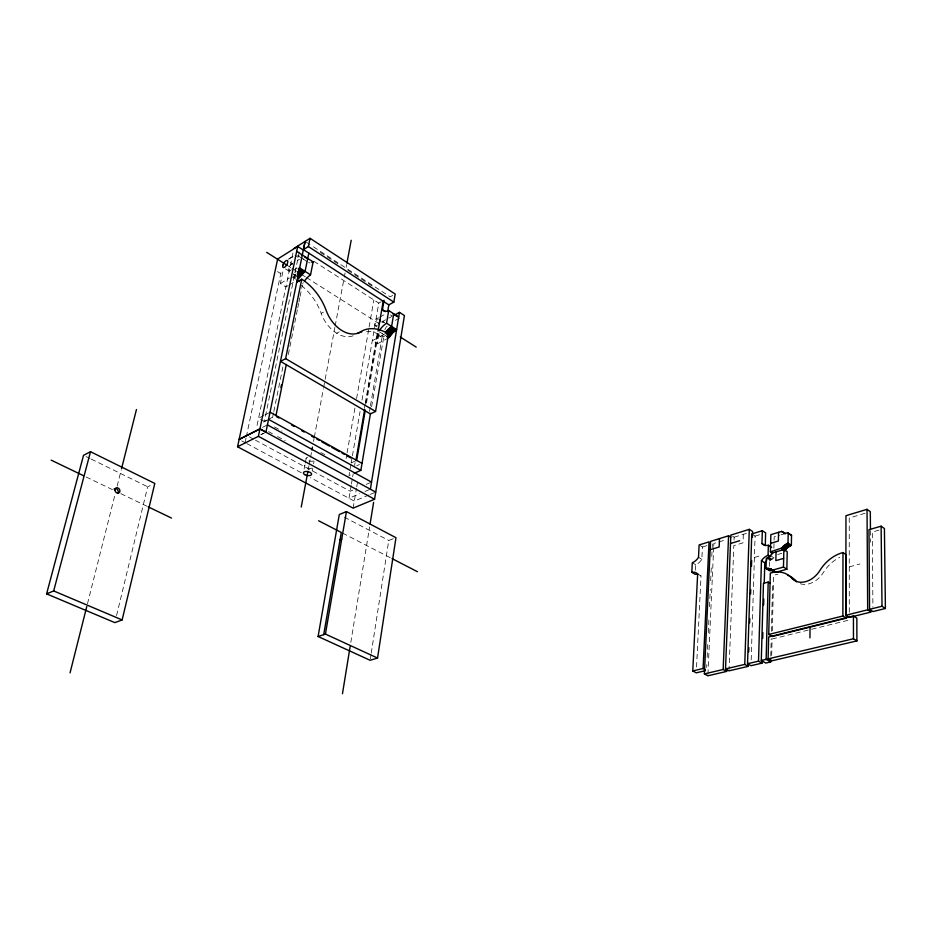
<?xml version="1.0" encoding="UTF-8"?>
<svg xmlns="http://www.w3.org/2000/svg" width="932" height="932" viewBox="0 0 932 932"><rect width="100%" height="100%" fill="white"/><g stroke="black" fill="none" stroke-linecap="round" stroke-linejoin="round"><path stroke-width="0.7" stroke-dasharray="4.66 3.5" d="M769.494 566.307L769.646 560.54L766.29 558.396M770.776 656.116L771.207 638.653M771.393 631.372L772.57 584.795M773.886 548.284L774.177 536.844L779.583 535.213M771.696 655.417L772.104 639.003L810.234 629.613M772.313 630.813L773.688 575.23A31.979 23.894 -56.2 0 1 777.801 574.333M751.18 659.938L755.083 536.121L751.763 533.954M743.328 534.374L743.025 542.832L733.833 545.639L729.057 669.421M734.043 540.012L734.16 537.205L730.839 535.085M706.701 667.498L706.829 664.598M707.167 657.363L707.889 641.461M708.285 632.77L709.019 616.868M709.485 606.732L710.277 589.374M710.673 580.694L711.407 564.78M711.792 556.451L712.363 543.938M707.936 674.36L713.679 547.655M713.749 546.257L713.877 543.472L726.354 539.616M696.542 667.056L701.015 575.976A11.277 7.957 -58.1 0 0 700.247 575.3M695.377 570.233L695.656 564.734A10.508 7.328 -57.1 0 0 701.831 559.375L702.448 547.002L699.117 544.94M370.342 658.866L371.006 654.579M371.227 653.157L388.76 540.455L393.572 538.626M350.816 642.381L369.62 526.906M353.123 508.138L356.49 488.298M356.735 486.865L357.702 481.168M369.515 411.396L370.249 407.121M370.482 405.7L382.749 333.283M371.6 406.76L384.345 333.784M365.624 403.766L377.833 332.514M366.486 403.102L378.73 331.466L386.803 336.545M383.786 334.646L372.287 340.728L377.297 343.85L379.371 331.722M350.921 464.357L348.987 475.576L351.62 474.423M351.166 462.936L352.156 457.228M352.401 455.806L360.043 411.571M362.012 400.154L378.776 303.121L381.316 301.723M351.189 485.421L348.987 498.259L359.67 493.727M351.434 483.988L352.413 478.291M352.657 476.858L353.146 474.004M354.603 465.452L355.092 462.598M364.389 408.402L365.123 404.115M365.367 402.694L377.565 331.512M346.098 458.556L346.844 454.268M347.1 452.847L355.104 407.109M356.583 398.535L368.851 328.507M369.084 327.085L373.849 299.918M288.221 269.511L288.372 268.684M312.255 470.858L312.698 468.458M313.583 463.682L314.026 461.293M308.177 469.961L308.981 465.685M309.249 464.264L310.309 458.567M310.577 457.134L311.649 451.438M313.513 441.465L314.049 438.611M314.317 437.19L323.392 388.737M323.66 387.304L334.868 327.447M335.136 326.025L344.048 278.458M344.304 277.095L345.073 272.994M346.122 267.356L346.657 264.502M304.112 469.052L304.787 465.452M305.242 463.064L306.139 458.288M288.326 354.498L297.506 309.109M297.797 307.688L298.659 303.436M298.939 302.015L299.801 297.762M300.092 296.341L302.387 284.994M272.657 417.187L273.53 412.911M273.822 411.49L283.107 365.845M299.288 251.908L264.385 421.415L266.96 420.099M257.081 425.353L293.359 251.151M288.163 285.576L285.903 286.94L280.404 283.514L283.316 269.686M245.069 442.665L246.095 437.842M246.293 436.863L281.65 269.465M116.558 615.551L147.664 486.784L152.429 484.558M87.48 603.75L115.219 493.739M117.141 486.12L121.207 469.996M294.78 272.354L296.12 270.851M769.646 560.54L773.315 558.361L769.972 556.206M291.005 264.56L291.658 264.129M289.025 258.828L293.755 255.881M288.431 259.294L294.034 255.799M290.504 264.839L292.753 263.453M297.238 260.68L299.487 259.294M280.404 283.514L289.421 278.027M289.293 284.889L294.931 281.487M301.351 285.448A46.181 32.154 59.7 0 1 321.214 313.432L323.73 312.01M392.687 295.444L390.17 296.83L311.183 245.372M336.732 333.248L339.26 331.862M376.015 319.14L378.555 317.765M379.825 317.078L386.186 313.63M381.526 322.006L391.79 316.484M395.448 320.34L399.304 318.29M385.976 335.345L383.436 336.685L381.631 335.59A43.781 29.661 63.4 0 0 366.509 331.373M377.297 343.85L388.807 337.815M263.721 415.567L258.572 418.212L266.202 422.417M265.003 414.903L270.163 412.247M268.253 419.447L273.414 416.814M263.535 422.068L268.684 419.435M262.521 427.369L267.414 424.887M261.03 434.557L263.488 433.322M261.007 434.673L265.911 432.215M351.422 462.761L354.638 461.317M356.77 465.72L359.403 464.544M352.855 490.104L350.187 491.246L255.554 440.253M366.194 484.395L371.53 482.112M365.018 491.467L370.365 489.207M369.037 494.939L354.323 501.113L310.496 477.662M370.377 494.368L375.724 492.131M702.448 547.002L707.4 545.476M734.16 537.205L747.301 533.139M755.083 536.121L760.349 534.502M780.934 534.805L784.989 533.582M865.047 513.276L849.25 518.017L849.297 615.982M754.407 557.452L761.992 555.227M777.672 554.505L781.762 553.317M879.027 530.098L872.294 532.044L872.911 607.233M849.273 566.889L859.921 563.965M811.644 629.275L851.184 619.535M299.172 255.822L298.158 255.741M307.094 261.694L300.838 257.22M86.198 476.998L113.448 490.115M120.834 493.669L146.825 506.181M86.094 456.587L89.95 458.474M91.231 459.103L147.664 486.784M342.568 533.104L390.741 557.942M344.362 517.19L388.76 540.455M241.691 440.848L245.524 442.91M246.805 443.585L301.84 473.037M249.159 436.805L254.273 439.566M268.567 431.632L272.4 433.718M277.503 436.514L285.169 440.696M274.462 426.938L282 431.097M320.911 452.533L324.755 454.63M697.66 573.949L701.015 575.976M692.313 562.707L695.656 564.734M698.499 557.324L701.831 559.375M277.468 271.573L280.765 273.647M377.099 334.227L382.062 337.337M291.669 276.653L296.085 279.425M285.472 268.905L288.78 270.991M293.487 273.996L295.689 275.383M294.011 274.404L296.19 275.79M375.142 325.641L377.145 326.911M293.964 275.557L296.166 276.944M293.359 276.443L295.56 277.829M287.196 265.352L290.807 267.647M292.019 268.404L295.642 270.699M301.665 274.521L305.288 276.816M306.488 277.573L379.429 323.812M290.528 262.579L292.73 263.977M382.458 321.179L384.473 322.46A3.845 1.864 -58.5 0 0 380.92 324.359M767.56 557.837L770.904 559.981M294.955 255.228L298.182 257.302M766.931 558.14L770.275 560.283M770.531 555.693L773.886 557.86M768.795 557.091L772.139 559.247M390.438 314.853L392.43 316.134M297.704 255.601L299.894 256.999M300.349 257.15L303.622 259.247M768.178 557.487L771.533 559.631M313.968 261.344L378.776 303.121M320.422 252.374L339.458 264.77M347.776 270.187L374.967 287.883M306.325 242.215L309.972 244.592M870.453 530.599L870.546 542.226M312.057 468.085A4.171 1.98 10.8 0 1 306.721 467.748A4.171 1.98 10.8 0 1 305.09 464.986M313.385 460.932A4.159 1.992 10.9 0 1 307.222 460.14A4.159 1.992 10.9 0 1 307.77 457.193M353.123 335.776A28.554 19.257 61 0 1 321.214 313.432M384.869 329.835A3.845 1.876 -58.4 0 1 385.58 328.076M385.918 327.528A3.845 1.876 -58.4 0 1 387.176 326.118M800.262 583.712A20.842 15.576 -53.4 0 0 823.282 572.621A33.435 25.7 -52.4 0 1 839.697 557.324M291.378 269.639A4.031 1.713 -58.9 0 1 288.279 269.115A4.031 1.713 -58.9 0 1 292.543 264.036M310.088 262.836A15.774 6.804 -58.4 0 1 308.608 262.603M302.679 283.573A16.997 7.468 -58.9 0 1 303.25 282.676M296.213 273.798A4.019 1.724 -58.9 0 1 293.755 273.985M294.943 269.861A4.019 1.724 -58.9 0 1 296.877 267.845M377.413 325.152A3.856 1.852 -58.5 0 1 374.734 324.581A3.856 1.852 -58.5 0 1 377.169 319.758M377.833 319.303A3.856 1.852 -58.5 0 1 378.462 319.059"/><path stroke-width="1.4" d="M845.883 615.248L867.68 609.819L871.082 612.033L849.297 617.427L845.883 615.248L845.953 515.699L867.028 509.326L870.313 511.691L870.441 529.143M846.279 618.172L846.314 554.808L842.982 552.548A33.517 25.688 -52.5 0 0 819.927 570.419A20.888 15.564 -53.4 0 1 791.839 578.19A32.049 23.871 -56.2 0 0 770.321 573.098L768.725 634.471L772.174 636.509L846.279 618.172L842.878 616.005L768.725 634.471M842.878 616.005L842.982 552.548M809.931 637.849L810.071 626.712M784.616 550.824L787.668 547.492L791.35 545.337L791.548 535.283L788.216 533.069L784.546 533.069L781.668 531.38L770.857 534.665L770.403 551.849L772.64 553.282M786.853 569.207L783.486 567.052L783.87 549.542L772.966 552.746L769.972 556.206L766.29 558.396L766.022 568.497L770.147 568.718L775.89 572.306L786.853 569.207L787.214 551.721L781.727 548.028L770.403 551.849M791.35 545.337L788.018 543.135L788.216 533.069M776.053 551.837L775.843 560.633L783.672 558.373M778.569 532.312L778.371 541.014L770.624 543.333M768.096 658.889L768.667 636.964L853.432 615.97L856.834 618.149L856.904 640.913L771.568 660.893L768.096 658.889L853.467 638.769L856.904 640.913M771.498 554.563L771.568 551.709M770.38 583.432L768.189 582.057L763.459 583.374L761.281 660.497L765.778 663.071L770.624 661.941L770.694 659.029M762.318 530.704L761.945 543.507L765.277 545.674L765.626 532.883L762.318 530.704L751.763 533.954L747.522 663.747L750.994 665.704L761.992 663.13L762.073 660.229M762.679 638.42L762.842 632.607M763.611 604.996L763.774 599.171M764.228 583.187L764.799 562.835A11.86 8.703 -54.9 0 1 766.71 560.54M761.992 663.13L758.52 661.149L761.444 560.703A11.883 8.691 -55 0 1 768.073 555.274L768.341 545.255A11.079 7.98 -54 0 1 761.945 543.507M770.624 661.941L766.139 659.355L768.189 582.057M752.415 537.31L752.602 531.508L749.293 529.341L730.839 535.085L725.515 668.931L728.999 670.854L748.233 666.357L748.326 663.456M748.711 651.852L748.85 647.507M749.643 622.856L749.782 618.51M750.586 593.859L750.726 589.502M751.472 566.307L751.67 560.505M748.233 666.357L744.761 664.399L749.293 529.341M730.793 537.193L728.579 535.784L710.545 541.387L704.382 673.906L707.866 675.805L726.645 671.413L726.762 668.512M726.645 671.413L723.162 669.479L728.579 535.784M719.516 538.603L719.154 546.991L710.161 549.74M705.408 669.759L703.089 668.489L709.042 541.853L699.117 544.94L698.499 557.324A10.532 7.316 -57.1 0 1 692.313 562.707L691.812 572.33L695.167 574.357A11.277 7.957 -58.1 0 1 698.418 574.427M705.279 670.691L696.262 672.834L692.779 670.947L697.66 573.949A11.3 7.957 -58.1 0 0 691.812 572.33M377.542 658.05L395.972 537.706L346.448 511.575L339.295 514.534L318.092 636.498L370.12 660.287L377.542 658.05L325.431 634.075L318.092 636.498M342.475 693.688L350.117 646.657M370.062 524.11L373.615 502.336M303.203 249.986L297.704 246.432L277.654 259.038L237.567 446.766L353.123 508.138L374.571 499.237L404.43 315.552L399.478 312.348L394.353 315.098M370.365 489.207L399.478 312.348M301.735 279.216L285.623 358.634L280.555 361.406L370.388 413.913L375.561 411.443L388.516 334.005L386.71 332.91A43.932 29.649 63.5 0 0 360.428 331.897A28.659 19.257 61 0 1 326.235 310.577A46.355 32.154 59.8 0 0 303.692 280.497L301.735 279.216L296.76 282.21M265.911 432.215L305.102 241.411L303.436 249.636L388.819 304.857L393.852 302.108L395.203 294.058L310.053 238.312L293.918 248.448M354.253 473.258L360.847 470.357L370.493 413.319M387.677 311.603L388.819 304.88M379.301 330.604A16.345 7.992 -58.6 0 1 386.559 323.229L388.702 310.554A15.18 7.281 -57.9 0 1 382.446 309.727L384.066 300.314M355.861 460.769L364.657 409.463M378.077 331.081L383.203 301.164M356.688 460.396L365.262 410.255M323.719 634.634L341.298 532.452L318.616 520.755M325.431 634.075L346.448 511.575M301.246 507.02L307.91 471.394M311.917 450.016L312.453 447.162M346.925 263.08L351.189 240.281M304.484 280.94A16.997 7.468 -58.9 0 1 310.542 274.847L313.129 261.904L296.691 251.325M275.988 415.497L286.322 364.435M308.83 253.155L305.055 271.363L297.192 280.124L299.382 281.511M303.436 249.636L308.375 246.549L310.053 238.312M280.905 387.642L281.487 384.811M237.567 446.766L258.397 436.327L297.704 246.432M122.127 619.943L154.805 483.452L90.509 451.705L83.531 455.329L46.6 593.87L114.857 622.623L122.127 619.943L53.683 590.923L46.6 593.87M70.051 672.857L86.769 606.569M121.544 468.656L136.456 409.509M53.683 590.923L90.509 451.705M386.559 323.229L396.636 329.637L392.512 333.05L388.807 337.815L386.803 336.545M781.727 548.028L788.018 543.135M393.048 314.061L393.723 313.781L391.615 326.445L385.557 332.13L390.578 335.299M239.151 439.356L259.958 428.825L265.935 432.099M239.128 439.485L259.935 428.953L375.724 492.131M301.549 255.193L302.201 254.867M307.688 258.397L304.834 257.302M340.04 539.745L341.729 539.08M730.502 543.519L739.705 540.7M881.113 526.184L868.985 529.714L869.556 609.353L872.946 611.567L885.4 608.479L884.41 528.537L881.113 526.184L882.01 606.254L885.4 608.479M783.486 567.052L772.523 570.163L770.147 568.718M869.556 609.353L882.01 606.254M692.779 670.947L703.089 668.489M704.382 673.906L723.162 669.479M725.515 668.931L744.761 664.399M747.522 663.747L758.52 661.149M761.281 660.497L766.139 659.355M791.548 535.283L787.575 533.186M775.89 572.306L772.966 570.687L769.378 570.629L766.022 568.497M51.167 460.14L83.6 475.751M148.118 506.81L171.511 518.064M392.011 558.594L417.431 571.7M258.397 436.327L374.571 499.237M267.414 424.887L371.53 482.112M268.684 419.435L360.847 470.357M270.163 412.247L362.035 463.379M276.443 416.604L278.971 418.002M291.576 425.015L294.093 426.425M301.653 430.631L304.182 432.029M311.742 436.234L314.27 437.632M316.787 439.042L319.303 440.44M321.831 441.838L329.392 446.044M331.909 447.453L339.481 451.659M341.997 453.057L344.525 454.455M347.042 455.865L350.828 457.962M285.623 358.634L375.561 411.443M297.436 275.243L299.638 276.641M386.186 331.349L391.207 334.518M296.795 276.082L298.997 277.48M385.941 333.574L389.96 336.114M387.363 335.683L389.378 336.953M767.257 568.334L770.613 570.466M299.009 271.562L302.317 273.659M388.842 328.553L393.863 331.734M766.64 568.392L770.007 570.524M266.68 252.351L287.196 265.352M297.226 271.55L301.63 274.346M388.166 329.194L393.188 332.375M400.271 337.011L416.208 347.112M297.646 272.983L300.954 275.08M387.491 329.87L392.512 333.05M298.089 274.451L300.29 275.837M386.827 330.592L391.848 333.773M310.542 274.847L299.545 267.845L298.869 268.358L304.38 271.864M390.916 326.899L395.937 330.091M771.172 569.172L775.016 571.607M298.182 268.905L303.692 272.412M390.228 327.4L395.25 330.592M769.599 568.555L772.966 570.687M769.04 568.427L772.395 570.559M768.457 568.357L771.812 570.489M298.59 270.21L303.005 273.006M389.529 327.959L394.551 331.14M767.863 568.322L771.218 570.454M791.839 578.19L795.217 580.345A20.842 15.576 -53.4 0 0 796.685 581.754M761.444 560.703L764.799 562.835M388.702 310.554L398.71 316.997L396.042 315.983M768.073 555.274L770.31 556.707M382.446 309.727L385.452 311.661M768.341 545.255L771.673 547.422M308.375 246.549L393.852 302.108M781.272 548.645L783.497 550.101M783.218 546.315L786.561 548.494M782.694 546.851L786.037 549.041M782.193 547.433L785.536 549.612M786.13 544.055L789.462 546.245M785.513 544.428L788.845 546.63M784.919 544.847L788.251 547.049M784.336 545.302L787.668 547.492M783.765 545.791L787.097 547.981M787.377 543.403L790.709 545.593M786.748 543.706L790.08 545.907M781.668 531.38L784.989 533.582M782.064 531.764L785.187 533.885M867.028 509.326L867.68 609.819M853.432 615.97L853.467 638.769M357.387 333.481A43.781 29.661 63.4 0 1 361.779 331.932M787.505 575.184A31.979 23.894 -56.2 0 1 795.217 580.345M313.129 261.904A15.774 6.804 -58.4 0 1 311.847 262.475M379.743 319.699A3.856 1.852 -58.5 0 1 378.683 323.73M114.077 489.032A2.854 2.318 58.9 0 1 114.589 488.706M115.184 488.554A2.854 2.318 58.9 0 1 117.595 493.494M282.874 265.201L282.711 266.028A4.043 1.701 -58.9 0 0 284.773 267.088A4.043 1.701 -58.9 0 0 287.697 262.486A4.043 1.701 -58.9 0 0 286.147 260.634L285.507 261.065A4.043 1.701 -58.9 0 0 282.874 265.201M304.915 474.726A4.182 1.969 10.8 0 0 311.579 474.458A4.182 1.969 10.8 0 0 306.022 471.464A4.182 1.969 10.8 0 0 304.915 474.726M114.951 489.976A2.854 2.318 59 0 0 118.69 493.005A2.854 2.318 59 0 0 118.644 488.356A2.854 2.318 59 0 0 114.951 489.976"/></g></svg>
